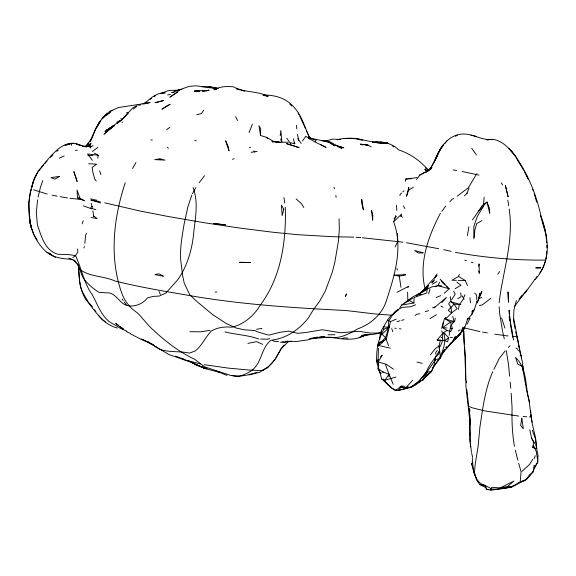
<?xml version="1.0" encoding="UTF-8"?>
<svg xmlns="http://www.w3.org/2000/svg" width="576" height="576" viewBox="0 0 576 576"><rect width="100%" height="100%" fill="white"/><g stroke="black" fill="none" stroke-linecap="round" stroke-linejoin="round"><path stroke-width="0.86" d="M463.939 331.236L463.882 340.956L465.509 358.517L465.905 385.898L470.174 424.44L469.555 413.64M466.452 382.788L466.466 381.002M470.29 442.138L469.793 414.072M260.51 135.49L260.669 128.815L258.955 125.719L260.51 135.49L266.436 137.326L274.205 141.732L279.857 142.553L275.803 142.351M398.376 390.542L400.982 387.022L406.174 388.159L398.376 390.542C391.176 389.909 387.072 382.99 381.686 378.965L376.495 361.346L376.805 352.8L377.604 345.211L380.462 335.794L381.348 330.617L387.41 320.17L390.391 316.253L399.413 308.765L401.465 305.122L413.942 302.969L414.094 297.533L426.838 292.925L426.953 289.296L431.791 286.906L438.041 285.689L441.626 285.854M476.568 301.176L476.51 302.868L474.329 309.463M476.618 299.484L476.726 296.093L476.028 294.264L474.746 293.134M546.782 251.388C546.437 261.698 542.146 271.822 535.234 279.461M546.905 247.795L546.998 245.102M388.951 376.826L389.045 374.256L385.495 364.536M378.677 366.034L378.014 361.901L378.425 348.206M405.554 181.339L405.662 179.078L416.988 177.624M408.607 190.21L408.773 187.402L406.526 196.193L408.607 190.21L413.374 187.178M509.198 316.404L509.515 320.638M509.299 314.626L509.558 310.198M484.142 197.194L483.415 206.482L477.396 216.223L473.803 226.534L473.832 238.795M474.228 237.384L474.84 230.018L476.719 223.56L481.918 220.601M398.7 389.945C416.938 388.937 425.707 373.5 435.146 360.245L435.37 357.631M435.665 354.154L435.809 352.411L437.27 350.402M379.699 339.746L380.405 332.741L381.557 331.452M520.193 481.99L521.093 471.694L518.659 463.291M472.658 458.46L472.234 461.873L472.702 463.55M521.345 358.171L521.654 355.738L520.661 354.593L519.206 346.637M280.195 135.727L280.879 130.536L281.88 142.171L288.194 142.236M443.239 322.632L442.505 327.6L447.113 330.502L450.706 331.531L452.282 328.457L450.497 322.142L445.529 319.046L451.642 312.905L457.034 308.772L454.14 304.128L450.886 301.745L450.367 296.669M97.79 158.112L98.222 155.239L94.334 153.18M90.346 148.046L90.72 145.577M499.147 302.695C502.675 271.606 514.13 240.818 509.134 209.066M471.78 314.906L472.529 310.262L472.003 311.868M380.498 373.37L377.986 368.741L378.482 365.854L378.252 362.779M467.366 235.591L468.9 226.735M446.947 327.989L442.505 327.6L450.497 322.142L454.608 321.725L455.263 318.06M458.417 309.442L459.288 304.639L462.766 300.01L464.926 294.746M30.701 190.087L28.8 203.09L29.952 220.968M478.663 266.213L479.102 263.902L479.268 273.355L478.75 270.943M83.93 247.961L84.24 246.377M84.859 243.209L85.651 234.886L86.465 233.381M37.57 199.793L36.31 212.465L37.397 224.928C41.393 236.254 44.899 250.862 58.255 254.333L67.709 254.484L75.521 255.578C81.598 268.373 83.75 282.938 92.275 294.761C98.302 305.518 102.103 319.248 114.379 324.605L120.456 328.406L126.922 331.15M447.113 330.502L443.491 332.503C446.774 341.086 443.311 350.143 439.474 357.919M38.095 197.172L40.349 187.589L42.725 180.583M523.678 372.614L522.259 366.077L522.778 363.679L520.661 354.593M37.915 172.202C28.476 188.611 26.633 209.009 31.241 227.261L29.398 218.052C30.521 230.054 36.079 241.812 44.669 250.351C52.135 257.868 62.446 258.826 72.468 259.351M379.649 343.699L377.604 345.211L379.001 345.593L386.474 338.645L390.521 321.574L396.238 319.14M440.273 340.639L437.119 340.013L443.491 332.503L448.74 337.716L445.104 340.358L440.273 340.639L439.07 345.823L439.538 350.525L438.674 354.161C430.942 361.058 426.406 370.714 422.762 380.239L418.824 381.586L411.394 387.518L405.454 388.231L400.982 387.022L402.718 387.101M434.916 278.057L435.29 276.48L437.105 274.003M448.596 337.651L447.646 341.698L445.954 341.395M449.15 335.29L450.554 325.973L454.046 321.559L452.714 316.361M33.466 180.547L31.882 187.733M30.888 191.009L31.313 189.331M516.355 300.485L513.922 309.982L513.518 320.342L515.095 328.586M477.324 302.904L479.844 293.292L479.268 294.833M441.662 328.37L444.535 318.355L445.86 317.362M531.288 419.378L535.644 438.473L536.774 448.618L532.447 447.559L533.808 442.699L531.554 438.041L529.798 429.84M395.662 215.525L393.941 221.522L401.616 214.042L400.853 216.605M31.903 186.343L34.229 178.351L38.21 171.029C48.542 159.71 62.748 135.792 80.95 145.483L76.111 144.094L86.738 147.06M472.658 462.146L471.586 464.033C473.933 471.924 475.538 482.81 484.79 485.424L486.389 489.283L490.896 490.176L491.738 487.282L500.126 487.915L511.632 487.253L526.378 479.232L529.603 474.689L533.189 472.169L534.082 465.494L535.334 466.027L537.653 462.233L538.034 455.537L535.903 444.78M428.623 293.882L430.056 289.058M469.85 434.765L470.354 433.138M481.824 291.42L480.859 294.502L478.764 298.138M346.234 294.026L345.442 296.424L346.622 294.062M82.181 223.819L83.218 220.702M399.838 195.667L400.356 194.112L401.587 192.996M467.366 319.658L464.674 327.823L463.622 329.551M427.752 370.404L426.413 374.105L425.34 375.336M457.078 336.83L460.469 333.389L462.845 327.247M125.244 182.758C113.623 217.843 109.102 257.177 121.608 292.673C124.409 300.946 129.902 307.937 137.189 312.725C143.086 318.269 147.442 325.202 153.713 330.379C165.974 341.921 179.482 352.037 194.695 359.323L204.581 366.818L230.688 375.444L239.119 376.294L246.11 375.286M249.062 132.617L252.382 124.085M388.037 327.334L388.462 326.254L389.153 326.023M456.343 280.325L451.915 280.26L458.51 276.48L459.31 274.45M474.35 309.413L472.37 313.596L467.237 319.838M92.088 138.017L96.127 127.872L100.577 121.061M96.66 127.944L98.813 122.717L106.762 113.27L110.138 112.45L106.747 115.085M426.233 375.775L431.402 371.426L434.311 364.378L435.283 357.408L439.538 350.525M493.891 369.324L499.219 358.524L505.166 350.878M191.851 195.077L187.934 206.698L184.097 224.129C182.138 236.268 179.712 248.566 180.792 260.906L182.75 276.163L184.241 283.198L189.778 294.754L196.178 300.888L212.314 314.366L226.116 323.46L236.059 327.982L244.512 329.846L254.923 330.538L256.846 331.625L267.494 334.872L269.618 334.994L280.109 332.258L288.691 331.135L297.655 333.302L305.46 332.568L322.279 329.774L340.459 332.726L359.078 331.308L370.094 333.029L375.919 333.137L380.909 332.41M192.463 193.673L195.804 187.632M466.848 193.248L469.116 188.1M534.024 458.748L535.356 455.71M378.41 346.421L378.389 344.635L379.433 342.374M439.574 282.37L438.041 285.689L449.215 288.792L444.154 293.342M434.297 365.616L431.474 371.614L422.798 379.663M89.899 141.768L95.695 128.657L100.606 120.694L98.237 125.042M492.775 371.678C485.021 389.153 482.803 408.326 479.93 427.01L478.066 446.551L475.258 463.853L474.336 473.58M395.143 246.902L398.074 240.782M477.634 301.874L481.414 291.852L481.81 291.91M302.494 140.99L305.755 136.282L314.23 141.566L326.045 147.406L320.4 144.49M434.815 364.968L440.546 357.869L444.01 350.87M473.22 311.45L474.07 309.73M431.971 166.09L440.424 149.062L443.621 145.08M383.875 329.155L380.462 335.794L389.016 327.542L383.573 326.657L383.875 329.155L389.016 327.542M466.927 324.302L469.958 318.535L469.123 318.19L467.122 318.931L469.958 318.535M429.71 169.351L435.046 160.502L437.918 154.498L434.261 161.978C439.085 148.075 449.05 132.66 465.775 134.122C474.862 134.842 483.062 140.688 492.293 139.378C500.501 139.824 506.455 146.038 511.985 151.43C526.334 170.266 535.666 192.384 540.871 215.388C546.998 233.633 551.938 255.881 539.834 272.866M132.566 168.53L135.929 162.533M91.217 139.565L89.906 141.898L91.771 138.362L85.601 146.47M315.245 141.653L316.13 140.098L308.441 137.786L309.269 139.09M378.641 361.246L382.212 355.111L380.498 356.983M438.61 359.352L432.857 367.79M442.57 352.922L444.708 349.373M445.565 347.947L446.422 346.529M532.778 459.281L529.625 464.364L521.986 471.355M442.757 352.922L451.966 342.374L448.675 346.054L459.914 334.267L464.486 326.93L459.835 334.375L455.033 339.106M478.462 211.306L482.285 205.43L486.958 202.018L489.319 207.958L489.766 213.257L486.958 202.018L478.462 211.306L472.471 219.874M203.674 110.167L201.427 113.566L196.718 114.761M497.794 274.248L499.594 271.541M441.907 211.334L445.781 205.963M388.634 385.366L384.502 380.959L389.045 374.256L383.645 372.269L377.986 368.741M407.837 287.604L408.78 286.236L397.102 292.212M423.346 290.902C427.313 285.271 431.978 280.152 437.04 275.479L435.29 276.48M476.813 173.65L468.288 187.798L457.135 196.236M391.723 316.519L388.67 320.832L388.361 328.824L385.567 337.637L378.389 344.635M392.738 315.079L394.265 312.919L398.419 309.917M439.214 347.717C442.987 342.922 443.412 336.449 441.778 330.732M450.986 342.72L449.417 344.88L455.89 338.112M454.133 338.4L455.177 336.96L451.966 342.403L446.285 348.314M392.53 315.072L395.114 311.53L398.326 309.348M274.781 359.338L272.203 362.858L267.984 366.89L262.757 370.282M275.81 357.926L281.369 348.12L284.206 345.002M514.728 306.086L526.874 289.951M450.072 301.882L448.625 303.847L450.814 306.965L451.685 312.048M451.526 299.916L455.198 294.178L453.665 291.226M416.556 179.467L419.746 175.162L431.042 168.898M535.111 278.993L525.866 291.888L521.057 296.906M536.076 277.704L537.041 276.408M199.08 182.779L204.595 175.673M440.395 213.307C428.4 236.045 418.73 262.692 425.023 288.648M461.218 332.33L463.248 329.695M418.824 381.586L426.002 372.298L431.402 371.426M519.041 299.189L521.741 295.704M430.855 168.696L431.921 167.335M430.38 354.874L434.93 349.085L439.07 345.823L440.338 356.479M459.835 334.375L464.738 328.133M38.57 171.144L43.625 164.83M444.686 143.748L447.35 140.429M422.762 380.239L428.638 373.298M427.86 171.454L431.23 167.537M122.76 118.526L133.085 107.64L136.958 105.66M534.262 467.251L535.334 466.027M449.834 201.816L451.901 199.462L453.773 198.317M44.748 163.555L46.994 161.014M441.871 302.544L446.386 297.634M85.716 146.578L88.711 143.23M405.454 388.231L412.776 380.146M460.152 333.511L458.014 335.866L460.469 333.389M443.902 350.935L445.09 349.625M471.586 464.033L472.81 462.701M426.37 287.942L428.659 285.451L420.574 292.651L427.896 287.784L420.574 292.651M378.216 359.474L376.495 361.346L378.194 362.009M508.37 347.386L510.091 345.715M121.385 120.37L128.311 113.018M393.97 218.945L396.396 216.396M106.538 115.178L107.078 114.617M288.36 341.561L281.167 348.919L275.213 359.424L267.854 367.495L259.452 372.341L249.098 374.954M468.353 405.461L469.073 406.534L472.104 407.765L485.006 410.933L518.731 416.081M379.238 342.785L380.34 341.676M432.216 282.254L433.418 281.045M455.054 339.077L459.914 334.267M490.457 489.139C500.328 489.262 510.689 488.606 518.911 482.443C529.927 481.003 533.318 470.052 537.89 461.7L536.314 451.678L533.448 445.644M431.575 282.809L434.714 279.806M434.124 307.8L445.91 297.936M144.094 103.925C150.034 98.582 156.593 92.434 165.168 92.83L161.222 93.578M50.436 157.241L52.985 154.872M420.653 293.033L424.534 289.426M426.478 287.618L427.766 286.416M464.328 195.898L467.388 193.104M402.811 191.88L404.042 190.757M426.499 172.008L431.791 167.256M144.13 103.788L145.93 102.175L143.986 103.788M418.694 382.666L420.718 380.916M401.465 305.122L412.812 296.899L426.953 289.296L417.946 294.768M507.55 486.475L513.95 481.032L500.126 487.915L507.55 486.475L511.632 487.253L490.896 490.176M150.12 99.41L151.43 98.345M87.595 146.39L91.001 143.669L87.595 146.39L82.447 146.138M117.324 123.386L122.033 119.628L104.947 131.515L113.328 125.842L106.315 130.298L109.915 128.246M416.542 295.834L420.523 293.047M383.789 378.878L384.228 380.362L390.564 387.281L395.41 390.701L401.623 385.805L404.928 386.46M133.258 109.145L136.786 106.38M105.394 116.136L102.01 118.771L104.846 115.747L110.138 112.45M122.069 122.515L122.587 122.119M490.939 298.296L482.011 305.042L479.362 305.424M166.615 129.708L169.877 127.296M92.354 151.502L97.942 147.377M381.017 342.684L383.746 340.668M385.106 339.653L386.474 338.645M420.746 381.161L415.001 385.358L411.768 386.388M400.493 308.412L401.875 307.411L410.63 306.734L415.606 304.805M89.842 147.73L91.246 146.714M56.808 151.315L58.198 150.336M458.23 331.049L460.051 329.767M86.422 146.398L90.065 143.863M72.871 257.544L75.355 255.823L77.832 252.086L77.645 248.969M415.159 315.396L416.909 314.23L419.818 313.747M91.67 146.412L93.082 145.483M154.195 96.552L155.578 95.659M112.414 127.102L113.918 126.144M404.719 303.271L412.949 298.08M429.97 318.636L436.478 314.698M457.69 298.721L461.146 296.647L460.67 292.867M432.252 284.234L436.91 281.47M455.112 288.691L460.958 285.25L456.84 282.103M111.938 127.08L114.631 125.532M116.712 122.378L120.362 120.305M455.371 136.296L457.294 135.31M478.606 298.894L481.716 297.324M85.284 146.686L87.588 145.534M59.256 158.27L64.217 155.873M359.042 337.486L363.578 335.419M435.146 360.245L440.546 357.869M91.174 207.043L92.614 206.431M365.695 334.944C354.931 341.287 342.086 339.242 330.451 337.183M112.162 110.506L109.116 111.773L118.397 107.539L144.497 103.543M422.086 173.65L427.363 171.511M257.076 372.355L246.902 375.156M436.054 297.547L440.705 295.675M365.818 334.822L362.729 336.053L370.21 334.303M282.161 341.755L285.098 342.072L287.33 341.201M432.54 307.879L435.643 306.677M160.466 93.571L168.624 90.475L179.575 90.108M215.626 88.985C221.198 86.321 227.491 86.227 233.518 86.839C244.21 92.822 257.227 90.72 268.15 96.307L263.138 95.162M396.878 321.682L400.025 320.746M405.288 388.44L408.528 387.41M75.427 150.545L77.249 150.185M435.355 286.661L437.04 286.128M232.43 159.257L234.151 158.731M425.261 311.666L428.58 310.651M532.447 447.559L534.053 447.084M146.808 103.392L150.091 102.456L142.798 103.882M272.556 142.193L274.205 141.732L271.8 141.278M384.228 380.362L395.942 377.107M269.834 338.566L267.61 339.17L260.698 339.048M181.966 89.244L176.278 90.713L178.754 90.274M401.616 320.328L404.006 319.709M395.41 390.701L397.051 390.326M337.226 139.702C353.678 135.144 369.727 143.143 386.165 143.532L372.377 142.322M309.514 338.688L311.998 338.134M522.158 480.859L525.658 480.074M247.896 343.39L256.493 341.64L262.67 344.362M419.472 174.96L421.913 174.463M70.214 144.173L65.066 145.188L70.121 143.69L73.642 143.489M167.594 94.939L170.438 94.392M325.75 141.365L327.492 141.055M380.671 333.036L372.398 334.469L361.685 335.412L365.076 334.894M214.063 89.777L216.461 89.366M256.55 329.285L261.9 328.414M316.591 337.716L324.914 336.355L311.047 338.58M210.031 330.314L200.758 331.812L189.922 331.682M315.13 337.543L317.65 337.147L306.842 340.056L296.899 341.41L285.451 341.258M366.768 334.634L368.467 334.375M251.143 152.309L257.112 151.43M205.625 90.713L209.167 90.194L202.234 90.979L204.732 90.835M126.41 112.946L128.189 112.687M174.175 92.311L171.662 92.65L189.18 86.35L196.258 85.824L217.231 88.776M343.49 138.571C349.826 138.247 356.278 137.7 362.347 140.04L358.099 139.442M455.155 336.874L457.711 336.586L458.597 335.592L458.309 335.34M442.49 333.742L444.902 333.425M285.098 342.072L291.312 341.302M504.619 487.829L507.074 487.555M312.358 338.213L315.756 337.853M487.066 139.817L492.293 139.378L487.058 139.824M327.866 337.277L321.437 337.342M174.715 90.756L179.179 90.367M194.407 91.145L199.649 91.087L194.407 91.145L200.484 90.619L206.633 91.008M87.012 146.585L89.51 146.376M280.462 342.302L282.11 342.166M310.327 338.688L329.558 337.248M545.386 260.093C515.318 260.388 485.021 257.738 455.436 252.374M372.355 142.114C381.802 140.882 391.774 142.97 398.671 149.875C410.299 153.85 420.415 160.726 428.242 170.165M215.194 292.147L216.871 292.032M529.373 416.851L529.891 416.815M450.331 337.522L452.477 337.385M418.68 294.502L421.164 294.35M512.935 336.485L516.715 336.305M321.898 140.796L327.168 140.594L332.806 139.075L340.682 139.543M82.411 146.506L91.181 146.232M202.248 86.782L209.088 86.674L215.042 87.509L218.282 88.546M346.99 138.528L355.738 138.427L350.46 138.37M405.662 179.078L407.398 179.064M334.944 334.75L327.953 334.778M249.329 147.37L250.567 147.37M138.067 105.07L140.58 105.098M87.876 155.448L93.024 155.506M458.122 280.354L465.214 280.462L467.446 285.53M353.736 237.139L332.64 236.7L298.238 234.734L273.492 232.308L240.458 228.161L204.444 222.768L167.573 216.396L139.118 210.816L104.746 202.838M526.774 416.765L523.087 416.527M215.546 88.114L217.188 88.178M278.59 341.618L275.018 341.482L272.354 340.538M391.86 315.23L374.184 313.87L346.198 310.536C291.938 307.771 237.643 304.33 184.054 294.595C160.898 290.642 137.671 286.69 114.883 280.951C103.738 275.818 88.43 276.977 79.157 268.754M437.119 340.013L440.669 340.164M443.333 340.279L445.104 340.358M408.456 178.74L411.084 178.855M88.654 163.757L96.602 164.138L92.218 167.364L92.822 172.094L94.687 179.05L96.271 181.066M407.923 387.353L411.394 387.518M343.656 337.86L347.94 338.076M263.146 95.011C274.5 94.882 285.739 97.906 293.443 106.661C301.01 114.386 304.128 124.913 308.225 134.64M355.99 237.269L360.785 237.614M275.206 141.689L281.88 142.171L280.606 139.025M213.214 88.747L216.425 88.985M82.865 199.692L70.006 198.274M342.05 338.414L343.663 338.544M450.504 328.298L452.282 328.457M377.582 141.998L375.883 141.847L377.597 142.013M380.131 142.229L387.871 143.028L384.451 142.69M282.794 342.23L284.177 342.353M380.167 142.265L382.738 142.524M508.068 335.995L494.791 334.188M362.419 237.773L403.02 242.186M326.167 141.732L328.68 142.006L334.721 145.836L328.68 142.006L308.441 137.786M399.42 328.752L401.033 328.939M98.222 155.239L87.552 154.001L92.419 160.344M396.187 328.385L394.79 328.226M77.465 197.827L79.877 198.115L84.427 200.801L77.465 197.827L77.069 190.087L79.877 198.115M472.486 462.298L473.825 472.133L476.762 480.42L479.945 484.639L484.762 485.222L491.861 489.002M382.075 372.074L383.645 372.269M321.998 140.558L329.947 141.775L342.014 148.507L338.53 146.844M486.389 489.283L488.664 489.578M328.644 337.205C339.163 339.3 349.078 334.008 357.746 328.86C370.685 324.202 382.025 314.402 386.323 301.01C394.567 275.58 403.394 247.644 393.559 221.515M264.514 95.594L266.882 95.918M67.471 197.914L60.192 196.726M363.953 144.547L368.071 145.159L371.189 146.966M204.113 364.644L227.909 368.071L250.373 370.166C254.484 369.828 261.468 371.794 264.456 369.202M150.84 139.853L152.345 140.076M361.498 144.648L363.233 144.922M194.753 140.558L196.294 140.81M100.289 201.794L91.066 200.246M91.166 217.519L97.085 218.498M453.204 169.949L456.66 170.532M487.318 332.928L482.494 332.042M406.426 242.741L438.631 248.688M462.082 171.49L479.002 175.104M479.995 331.574L464.472 327.96M82.447 146.261L84.161 146.578M57.118 196.171L52.049 195.142M163.253 276.25L154.966 274.622L158.926 273.773L163.339 276.034M407.398 386.95L409.874 387.439M417.01 362.146L422.258 363.341M443.736 249.718L451.13 251.338M224.914 331.913C236.138 334.764 247.86 334.987 258.818 339.026M90.619 198.857L96.962 200.282M379.001 345.593L390.384 348.178M209.088 86.674L211.522 87.235M440.921 337.205L442.534 337.579M476.424 136.454L470.873 135.144M290.678 142.812L294.818 143.77L293.35 138.773M200.477 363.989L182.412 359.136M219.744 372.442L205.315 368.626L196.726 365.407L191.52 362.434L168.905 354.514L148.601 342.547L140.825 339.221L130.421 333.814M276.149 141.494L280.469 142.625M47.225 194.062L33.552 189.806M336.305 145.62L343.778 147.758L335.405 145.282M378.014 361.901L386.41 364.32L393.444 369.202M450.886 301.745L460.814 304.646L454.14 304.128L448.186 310.378L451.642 312.905M180.418 357.948L183.816 358.942M445.529 319.046L454.608 321.725M520.049 355.255L521.654 355.738M239.89 89.741L238.306 89.266L244.814 91.246M91.015 200.045L100.75 202.997M464.782 260.194L466.43 260.712M471.37 262.282L473.018 262.8M147.787 341.762L149.076 342.18M90.511 207.914L95.947 209.765M83.398 205.862L91.966 208.951M387.31 327.067L388.411 327.47M175.536 356.148L179.604 357.646M515.952 348.098L517.226 348.581M530.597 416.124L531.144 416.333M216.31 371.095L226.98 375.372M201.384 366.365L207.151 368.755M117.389 328.025C102.254 324.31 94.99 310.277 85.68 299.412C79.474 288.914 78.97 276.674 78.235 264.838M522.259 366.077L517.788 364.169L515.599 357.451C527.81 369.13 524.952 387.144 529.438 402.113M236.225 88.704L238.622 89.726M68.688 258.048L75.276 260.942M126.058 331.51L130.478 333.482M191.52 362.434L205.315 368.626L187.783 360.59M387.41 320.17L390.521 321.574M231.667 375.437C238.586 377.842 245.686 374.407 251.446 370.706C262.094 363.218 260.878 347.746 271.087 340.222C286.006 338.645 299.261 329.551 308.333 318.002L312.84 310.579L319.932 300.708L325.274 291.182L332.352 272.074L334.879 262.051L338.371 241.531L339.3 229.644L339.091 218.786M408.427 300.197L413.942 302.969M152.431 344.11L141.257 338.976M479.945 484.639L486.77 488.117M143.669 339.962L151.33 344.146M458.51 276.48L465.214 280.462M440.921 306.022L443.03 307.282M120.766 118.562L122.342 119.52M46.951 252.158L55.483 257.407M49.205 252.936L51.034 254.225M118.606 325.476L115.747 323.453L123.062 329.112M120.038 326.484L123.617 329.018M381.686 378.965L384.502 380.959M152.878 344.729L156.967 347.659L155.614 346.622M93.535 215.928L96.372 217.987M392.256 145.75L393.689 146.815M79.301 268.294L78.415 267.062M105.286 321.912L102.204 319.608L98.323 315.209M152.899 344.542L154.253 345.578M427.262 171.533L424.8 169.438L426.73 171.151M157.428 347.738L158.681 348.811C168.559 352.901 179.251 350.755 189.461 353.138L195.307 350.914C202.061 345.542 205.286 337.298 211.212 331.171C217.174 327.341 224.784 326.549 231.782 327.175C243.914 324.59 254.383 315.338 260.597 304.661C281.246 276.962 286.33 240.926 285.286 207.252M428.983 170.791L425.686 167.954L428.126 170.273M446.738 286.61L449.215 288.792M296.158 198.95L301.687 203.875L303.768 207.533M73.793 260.143L76.09 262.289M380.405 332.741L385.567 337.637L388.555 345.78M400.622 215.575L402.43 217.296M442.116 282.197L444.974 284.962M253.778 150.941L254.873 152.071M308.405 135.59L311.177 138.542M484.79 485.424L485.899 486.612M289.858 104.033L291.643 105.97M441.238 280.526L448.006 287.626M512.676 152.755L509.004 148.651L515.621 156.434L518.443 161.892M167.342 147.197L168.358 148.334M92.506 306.799L88.286 302.069L83.714 294.113M440.194 279.281L444.499 284.22M266.436 137.326L267.422 138.492M73.865 260.064L78.588 265.687M77.184 263.614C80.453 268.481 80.755 275.054 84.499 279.799C88.646 284.681 93.535 289.087 99.05 292.363L109.714 293.011C116.813 294.977 119.426 302.602 126.209 305.287C134.33 307.519 142.495 304.243 147.658 297.749L153.403 296.395L159.336 296.042L165.838 293.09L178.034 279.418C187.798 265.111 192.406 248.357 193.874 231.257C195.566 216.828 198.418 201.506 193.061 187.538M381.262 373.867L379.613 371.83L379.21 369.346M308.376 135.749L310.529 138.434M513.166 153.367L515.621 156.434M462.146 295.855L464.119 299.333M297.706 138.6L301.219 143.424M122.105 299.038L123.156 300.485M124.2 301.932L126.295 304.819M471.737 148.356L476.402 154.944M94.442 309.607L95.904 311.702M286.855 138.247L290.606 143.77M83.297 293.494C78.847 286.322 79.567 277.301 78.854 269.179M518.717 162.346L520.69 165.276M408.701 301.147L407.794 299.765L407.614 292.205M37.21 240.048L33.761 234.317L32.191 229.522M531.554 438.041L534.686 443.347M520.956 165.672L523.584 170.237M524.462 171.763L527.666 178.056M293.998 142.294L294.818 143.77M501.358 182.83L502.56 185.018M403.394 205.819L404.921 208.613M298.166 113.076L298.944 114.523M299.714 115.963L305.237 128.138M235.685 116.633L237.521 120.557M383.623 379.721L384.408 381.312M159.005 291.442L160.394 294.358M306.252 130.514L309.247 136.937M532.649 189.302L533.369 190.872M31.716 228.686L32.407 230.314M389.045 374.256L393.206 384.307M526.658 175.565L528.084 179.107M517.73 349.294L518.35 350.885M391.702 328.586L392.846 331.654M532.31 430.294L535.442 438.746L536.486 447.322M99.619 170.842L100.958 174.629M30.521 224.705L31.356 227.117M513.662 339.991C510.588 330.473 510.797 320.242 508.766 310.457M501.638 318.089L504.9 328.046M540.454 215.554L545.897 234.317L546.401 239.292M396.886 268.459L397.397 270.029M399.19 275.537L400.968 287.323M29.642 216.576L29.39 213.062L29.794 222.019L30.866 225.331M474.581 473.004L476.1 477.792M534.334 193.968L536.688 202.118M333.972 187.229L334.447 188.748M542.909 222.538L545.594 231.912M29.794 222.019L31.378 227.873M91.166 203.242L92.29 207.518M526.666 390.686L528.934 399.47L530.604 412.524M515.34 450.259L517.831 460.174M502.762 332.143L504.281 338.89M515.722 331.877L517.226 338.58M517.219 336.686L518.947 346.349L513.842 319.054M471.557 452.628L472.644 457.582M297.425 134.273L298.793 140.724M506.282 350.698L508.514 364.392L509.602 376.186M379.188 369.245L379.721 371.786M518.645 345.262L520.315 353.585M283.932 197.518L284.782 203.083M530.899 415.087L532.26 422.057M523.037 369.958L522.562 367.488L526.558 389.851M335.801 195.458L336.154 197.316M507.787 200.095L508.759 205.747M523.253 370.721L523.534 372.42M509.803 318.96L511.366 328.378M502.553 331.308L499.651 313.33L499.126 306.727M514.426 446.357C512.287 433.721 511.668 420.84 512.107 408.053L511.178 393.257M470.765 446.918L469.807 440.525L469.822 418.212M511.906 329.429L513.029 337.133M468.605 405.583L466.841 389.678M470.383 443.772L471.442 451.742M92.959 210.91L93.722 216.778M468.958 408.233L469.174 409.975M469.49 412.596L469.699 414.338M531.526 418.932L530.518 410.378L530.69 412.819M510.17 382.082L510.782 388.282M546.574 240.955L546.746 242.611M523.159 365.998L523.778 372.607M464.458 344.477L463.414 329.702M469.98 297.634L470.434 302.832M296.467 125.33L296.784 128.909M396.446 205.351L396.828 210.398M530.806 414.446L531.029 417.701M464.638 347.126L465.782 380.066M469.728 411.278L469.634 408.874L469.742 412.344M71.532 144.346L71.554 145.404M397.577 233.467L397.685 240.062M508.018 292.018L508.457 302.04L508.018 292.018M372.809 215.366L372.665 220.234L371.542 210.463L372.809 215.366M521.856 418.514L520.603 425.426L523.318 428.774L521.856 418.514M283.788 209.218L282.182 215.539L281.405 205.171L283.788 209.218M441.31 147.377L437.962 153.626L443.275 144.842L441.31 147.377M108.396 130.248L103.99 134.208L112.399 127.231L108.396 130.248M177.984 91.742L169.934 97.106L177.984 91.742M166.651 106.128L161.906 109.195L170.122 104.292L166.651 106.128M59.666 176.357L54.943 179.136L51.034 177.624L59.666 176.357M163.282 100.634L155.146 102.672L163.282 100.634M405.634 274.752L399.06 276.206L394.15 275.062L405.634 274.752M159.941 158.854L154.75 159.617L165.074 160.121L159.941 158.854M540.684 267.84L535.853 267.869L540.684 267.84M423.079 252.806L418.378 253.087L414.619 250.517L423.079 252.806M250.337 262.498L239.414 262.325L250.337 262.498M364.738 144.554L360.31 144.158L368.071 145.159L364.738 144.554M219.859 224.222L213.516 223.567L225.511 224.842L219.859 224.222M292.615 145.483L286.51 143.64L299.146 147.636L292.615 145.483M228.01 146.369L225.662 140.803L229.025 150.818L228.01 146.369M75.701 176.918L73.822 171.619L77.155 181.613L75.701 176.918M508.111 196.718L505.354 185.386L508.111 196.718M363.362 209.786L361.814 203.666L361.75 199.39L363.362 209.786"/></g></svg>
